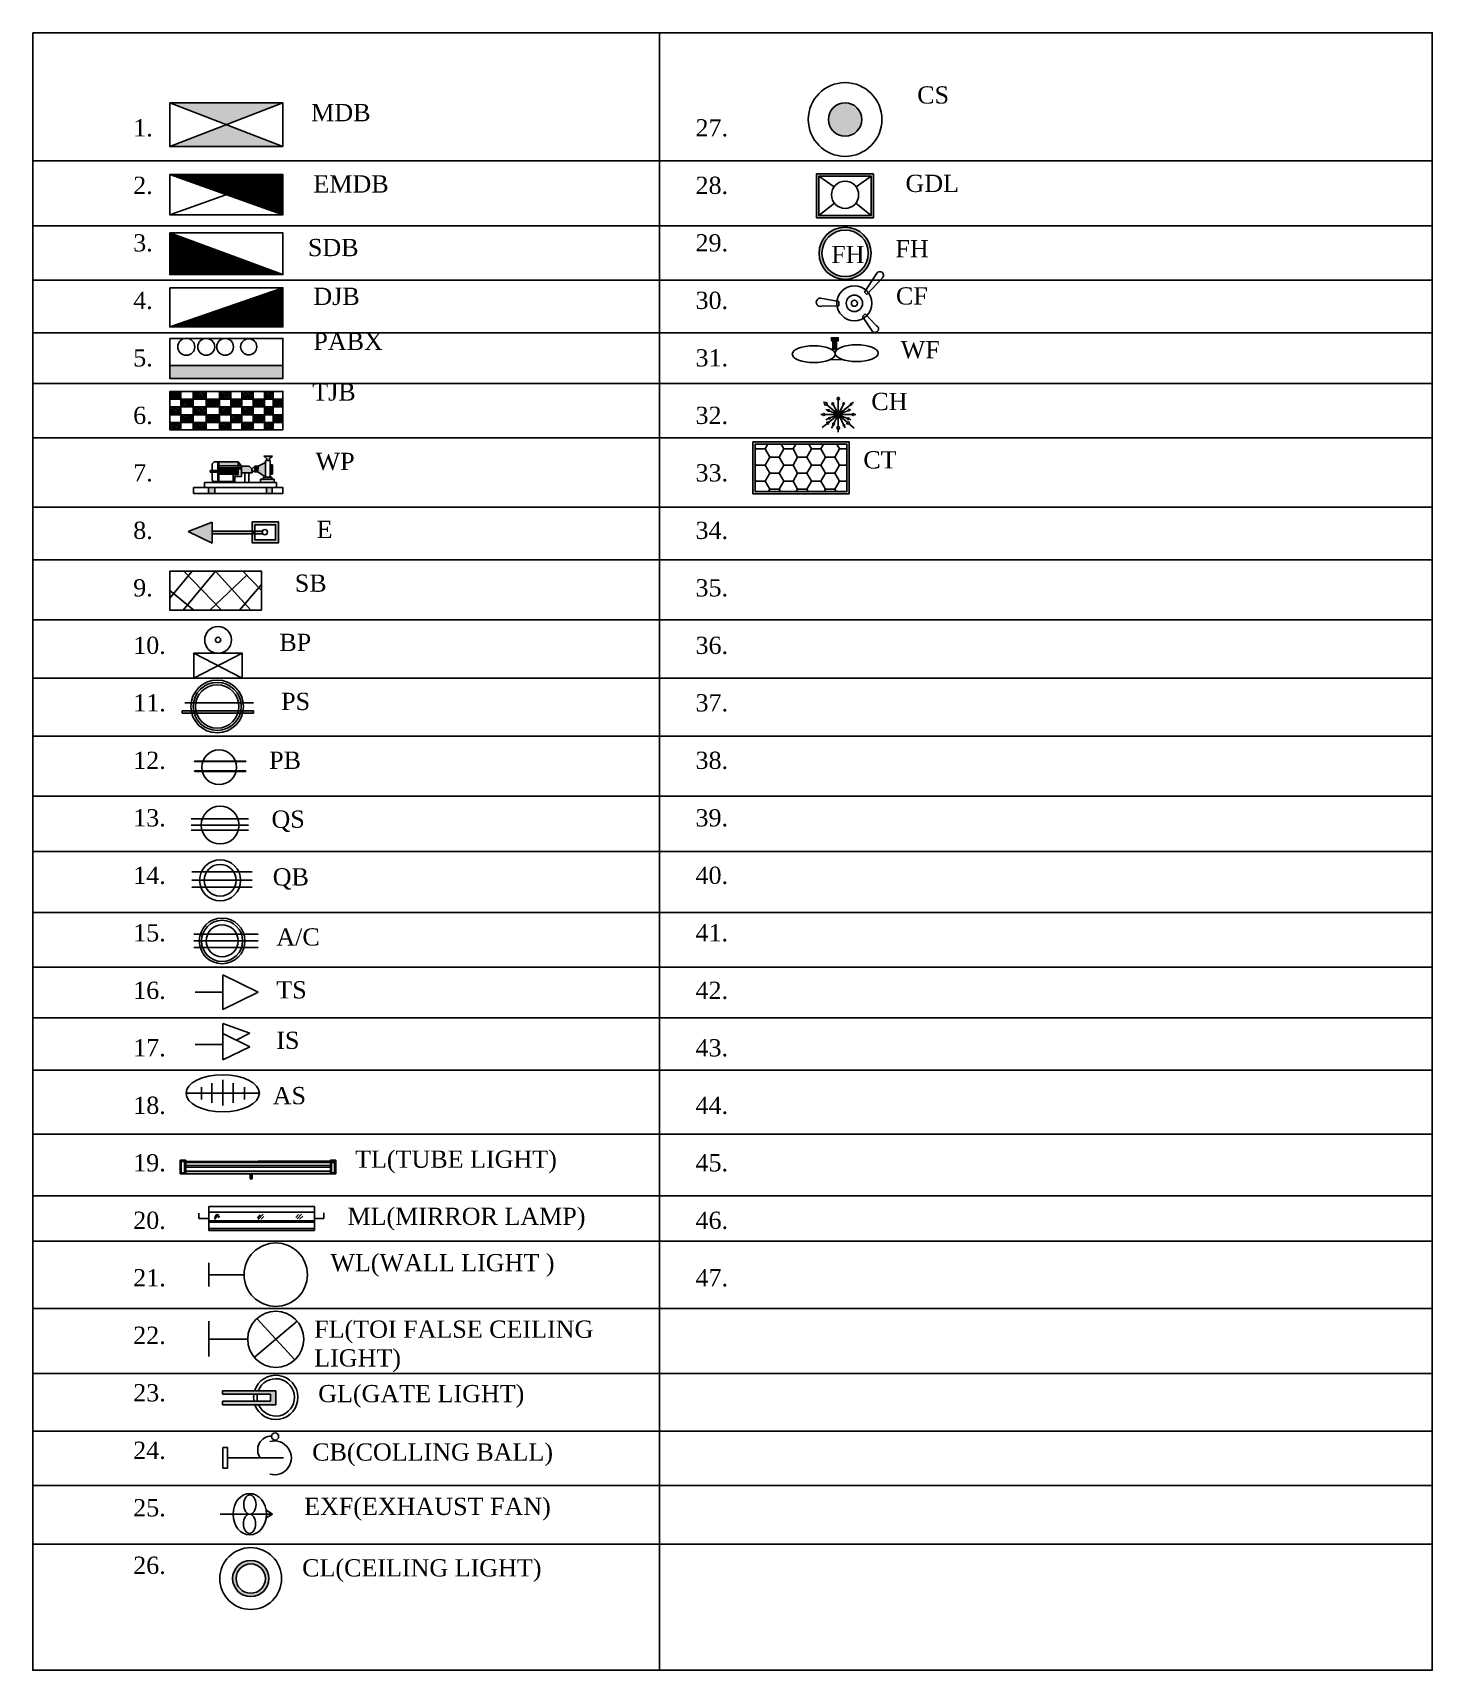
# Model space of a CAD drawing. Header units: inches. Extents: x -864 to 7238, y 1071 to 2315.
# Drawn here: x 6956.2 to 7199.8, y 1722.5 to 2007.4 of the extents above; entities that cross this region are included whole.
import ezdxf

# ---------------------------------------------------------------- set-up
doc = ezdxf.new("R2010")
doc.units = ezdxf.units.IN
for name, color, linetype in [('AC', 52, 'Continuous'), ('AS', 11, 'Continuous'), ('BP', 6, 'Continuous'), ('CL', 20, 'Continuous'), ('CS', 90, 'Continuous'), ('DJB', 130, 'Continuous'), ('Door', 201, 'Continuous'), ('E', 10, 'Continuous'), ('EMDB', 90, 'Continuous'), ('EXF', 184, 'Continuous'), ('FL', 10, 'Continuous'), ('GDL', 244, 'Continuous'), ('IS', 193, 'Continuous'), ('Layer1', 6, 'Continuous'), ('MDB', 1, 'Continuous'), ('PABX', 66, 'Continuous'), ('PB', 170, 'Continuous'), ('PS', 22, 'Continuous'), ('QB', 40, 'Continuous'), ('QS', 20, 'Continuous'), ('SB', 5, 'Continuous'), ('SDB', 14, 'Continuous'), ('tj', 106, 'Continuous'), ('TJB', 16, 'Continuous'), ('TL', 6, 'Continuous'), ('TS', 21, 'Continuous'), ('WL', 130, 'Continuous')]:
    doc.layers.add(name, color=color, linetype=linetype)
doc.styles.get("Standard").update_dxf_attribs({"font": 'times.ttf'})
pattern_1 = [(45, (6774.59353, 1824.63462), (-0.08838835, 0.08838835), [])]

# ---------------------------------------------------------------- blocks, each defined once
blk = doc.blocks.new('CF')
for p, q in [((6037.72, 1830.31), (6039.92, 1833.58)), ((6038.16, 1829.89), (6040.97, 1832.88)), ((6033.29, 1828.68), (6030.07, 1829.25)), ((6037.72, 1830.31), (6038.16, 1829.89)), ((6029.84, 1827.84), (6029.83, 1827.84)), ((6033.29, 1827.89), (6030.33, 1827.85)), ((6033.29, 1828.68), (6033.29, 1827.89)), ((6037.88, 1826.54), (6037.39, 1826.07)), ((6037.39, 1826.07), (6039.04, 1823.62)), ((6037.88, 1826.54), (6039.82, 1824.44))]:
    blk.add_line(p, q)
for radius in [3.04, 1.43, 0.523]:
    blk.add_circle((6035.99, 1828.35), radius)
for centre, radius, start, end in [((6040.43, 1833.24), 0.633, 316.8291, 156.5651), ((6030.07, 1828.52), 0.723, 70.015, 290.2697), ((6039.58, 1823.89), 0.604, 205.9029, 67.2743)]:
    blk.add_arc(centre, radius, start, end)
at = {"insert": (6043.22, 1831.13), "char_height": 3, "width": 24.2063, "attachment_point": 1}
blk.add_mtext('{\\fTimes New Roman|b0|i0|c0|p18;CF}', dxfattribs=at)

msp = doc.modelspace()

# ---------------------------------------------------------------- hatches: boundary and pattern name
at = {"layer": 'BP'}
h = msp.add_hatch(color=256, dxfattribs=at)
h.paths.add_polyline_path([(7098.31, 1936.17), (7081.56, 1936.17), (7081.56, 1927.17), (7098.31, 1927.17)])
h.paths.add_polyline_path([(7081.96, 1935.77), (7097.91, 1935.77), (7097.91, 1927.57), (7081.96, 1927.57)], flags=16)
h = msp.add_hatch(dxfattribs=at)
h.set_pattern_fill('HONEY', color=256, scale=12.907929, style=0)
h.set_pattern_definition([(0, (3098.372, 590.7272), (2.4202367, 1.3973243), [1.6134911, -3.2269823]), (120, (3098.372, 590.7272), (-2.4202367, 1.39732432), [1.6134911, -3.2269823]), (60, (3098.372, 590.7272), (5e-09, 2.79464864), [-3.2269823, 1.6134911])])
h.paths.add_polyline_path([(7097.91, 1935.77), (7081.96, 1935.77), (7081.96, 1927.57), (7097.91, 1927.57)])
at = {"layer": 'CL'}
h = msp.add_hatch(color=256, dxfattribs=at)
h.paths.add_polyline_path([(6991.01, 1738.46, 1), (6997.3, 1738.46, 1)])
h.paths.add_polyline_path([(6996.7, 1738.46, -1), (6991.61, 1738.46, -1)], flags=16)
at = {"layer": 'CS'}
msp.add_hatch(color=256, dxfattribs=at).paths.add_polyline_path([(7100.52, 1992.27, 1), (7094.69, 1992.27, 1)])
at = {"layer": 'DJB'}
h = msp.add_hatch(color=256, dxfattribs=at)
h.paths.add_polyline_path([(7093.06, 1969, 1), (7102.15, 1969, 1)])
h.paths.add_polyline_path([(7101.65, 1969, -1), (7093.56, 1969, -1)], flags=16)
h.paths.add_polyline_path([(7094.44, 1971.04), (7101.44, 1971.04), (7101.44, 1966.54), (7094.44, 1966.54)], flags=8)
h = msp.add_hatch(dxfattribs=at)
h.set_pattern_fill('ANSI31', color=256, style=0)
h.set_pattern_definition(pattern_1)
h.paths.add_polyline_path([(6999.77, 1963.01), (6980.08, 1956.19), (6999.77, 1956.19)])
at = {"layer": 'E'}
h = msp.add_hatch(color=256, dxfattribs=at)
h.paths.add_polyline_path([(6994.89, 1921.76), (6998.5, 1921.76), (6998.5, 1919.14), (6994.89, 1919.14), (6994.89, 1920.19), (6994.39, 1920.19), (6994.39, 1918.64), (6999, 1918.64), (6999, 1922.26), (6994.39, 1922.26), (6994.39, 1920.64), (6994.89, 1920.64)])
h.paths.add_polyline_path([(6996.18, 1920.64), (6994.89, 1920.64), (6994.89, 1920.19), (6996.25, 1920.19, -0.164945), (6996.15, 1920.48, -0.087892)], flags=17)
h.paths.add_polyline_path([(6994.39, 1920.64), (6987.43, 1920.64), (6987.43, 1920.19), (6994.39, 1920.19)])
h.paths.add_polyline_path([(6987.43, 1922.2), (6983.25, 1920.58), (6987.43, 1918.58)])
msp.add_hatch(color=256, dxfattribs=at).paths.add_polyline_path([(6994.89, 1920.64), (6994.39, 1920.64), (6994.39, 1920.19), (6994.89, 1920.19)])
at = {"layer": 'EMDB'}
h = msp.add_hatch(dxfattribs=at)
h.set_pattern_fill('ANSI35', color=256, style=0)
h.set_pattern_definition([(45, (6774.59353, 1824.63462), (-0.1767767, 0.1767767), []), (45, (6774.7703, 1824.63462), (-0.1767767, 0.1767767), [0.3125, -0.0625, 0, -0.0625])])
h.paths.add_polyline_path([(6999.77, 1982.68), (6980.08, 1982.68), (6989.93, 1979.2)])
h.paths.add_polyline_path([(6999.77, 1982.68), (6989.93, 1979.2), (6999.77, 1975.71)])
at = {"layer": 'GDL'}
h = msp.add_hatch(color=256, dxfattribs=at)
h.paths.add_polyline_path([(7102.52, 1982.8), (7092.61, 1982.8), (7092.61, 1975.17), (7102.52, 1975.17)])
h.paths.add_polyline_path([(7093.01, 1982.4), (7102.12, 1982.4), (7102.12, 1975.57), (7093.01, 1975.57)], flags=16)
at = {"layer": 'Layer1'}
h = msp.add_hatch(color=256, dxfattribs=at)
h.paths.add_polyline_path([(7095.94, 1953.79), (7095.47, 1953.79), (7095.47, 1952.35), (7095.67, 1952.34), (7096.11, 1952.34), (7096.11, 1952.77), (7095.94, 1952.77)])
h.paths.add_polyline_path([(7096.42, 1954.31), (7095.21, 1954.31), (7095.21, 1953.79), (7096.42, 1953.79)])
at = {"layer": 'MDB'}
h = msp.add_hatch(color=256, dxfattribs=at)
h.paths.add_polyline_path([(6999.77, 1995.15), (6980.08, 1995.15), (6989.93, 1991.37)])
h.paths.add_polyline_path([(6989.93, 1991.37), (6980.08, 1987.59), (6999.77, 1987.59)])
h = msp.add_hatch(color=256, dxfattribs=at)
edge = h.paths.add_edge_path()
edge.add_arc((7096.42, 1940.95), 0.0566, 0, 360)
edge = h.paths.add_edge_path()
edge.add_arc((7093.89, 1940.95), 0.184, 0, 360)
edge = h.paths.add_edge_path()
edge.add_arc((7094.72, 1941.65), 0.139, 0, 360)
edge = h.paths.add_edge_path()
edge.add_arc((7094.23, 1942.81), 0.232, 0, 360)
edge = h.paths.add_edge_path()
edge.add_arc((7095.45, 1942.81), 0.148, 0, 360)
edge = h.paths.add_edge_path()
edge.add_arc((7096.42, 1943.7), 0.195, 0, 360)
edge = h.paths.add_edge_path()
edge.add_arc((7097.36, 1942.82), 0.136, 0, 360)
edge = h.paths.add_edge_path()
edge.add_arc((7098.64, 1942.74), 0.132, 0, 360)
edge = h.paths.add_edge_path()
edge.add_arc((7098.3, 1941.72), 0.133, 0, 360)
edge = h.paths.add_edge_path()
edge.add_arc((7098.99, 1940.95), 0.175, 0, 360)
edge = h.paths.add_edge_path()
edge.add_arc((7098.15, 1940.22), 0.158, 0, 360)
edge = h.paths.add_edge_path()
edge.add_arc((7098.14, 1939.48), 0.22, 0, 360)
edge = h.paths.add_edge_path()
edge.add_arc((7097.41, 1939.06), 0.136, 0, 360)
edge = h.paths.add_edge_path()
edge.add_arc((7096.42, 1938.65), 0.233, 0, 360)
edge = h.paths.add_edge_path()
edge.add_arc((7095.57, 1939.26), 0.161, 0, 360)
edge = h.paths.add_edge_path()
edge.add_arc((7094.59, 1939.47), 0.191, 0, 360)
edge = h.paths.add_edge_path()
edge.add_arc((7094.85, 1940.3), 0.142, 0, 360)
at = {"layer": 'PABX'}
msp.add_hatch(color=256, dxfattribs=at).paths.add_polyline_path([(6999.77, 1949.45), (6980.08, 1949.45), (6980.08, 1947.24), (6999.77, 1947.24)])
at = {"layer": 'PB'}
h = msp.add_hatch(color=256, dxfattribs=at)
h.paths.add_polyline_path([(6985.85, 1880.67), (6984.42, 1880.67, 1), (6984.42, 1880.57), (6985.82, 1880.57, -0.008971)])
h.paths.add_polyline_path([(6985.71, 1878.97), (6984.42, 1878.97, 1), (6984.42, 1878.87), (6985.73, 1878.87, -0.008622)])
h.paths.add_polyline_path([(6991.48, 1880.67), (6985.85, 1880.67, 0.008971), (6985.82, 1880.57), (6991.52, 1880.57, 0.008971)])
h.paths.add_polyline_path([(6991.63, 1878.97), (6985.71, 1878.97, 0.008622), (6985.73, 1878.87), (6991.6, 1878.87, 0.008622)])
h.paths.add_polyline_path([(6993.25, 1880.67), (6991.48, 1880.67, -0.008971), (6991.52, 1880.57), (6993.25, 1880.57, 1)])
h.paths.add_polyline_path([(6993.25, 1878.97), (6991.63, 1878.97, -0.008622), (6991.6, 1878.87), (6993.25, 1878.87, 1)])
at = {"layer": 'PS'}
h = msp.add_hatch(color=256, dxfattribs=at)
h.paths.add_polyline_path([(6983.81, 1889.42), (6982.21, 1889.42), (6982.21, 1889.02), (6983.9, 1889.02, -0.02234)])
h.paths.add_polyline_path([(6984.22, 1889.42), (6983.81, 1889.42, 0.02234), (6983.9, 1889.02), (6984.31, 1889.02, -0.024593)])
h.paths.add_polyline_path([(6984.62, 1889.42), (6984.22, 1889.42, 0.024593), (6984.31, 1889.02), (6984.73, 1889.02, -0.027368)])
h.paths.add_polyline_path([(6992.03, 1889.42), (6984.62, 1889.42, 0.027368), (6984.73, 1889.02), (6991.93, 1889.02, 0.027368)])
h.paths.add_polyline_path([(6992.44, 1889.42), (6992.03, 1889.42, -0.027368), (6991.93, 1889.02), (6992.34, 1889.02, 0.024593)])
h.paths.add_polyline_path([(6992.84, 1889.42), (6992.44, 1889.42, -0.024593), (6992.34, 1889.02), (6992.76, 1889.02, 0.02234)])
h.paths.add_polyline_path([(6994.62, 1889.42), (6992.84, 1889.42, -0.02234), (6992.76, 1889.02), (6994.62, 1889.02)])
at = {"layer": 'SDB'}
h = msp.add_hatch(dxfattribs=at)
h.set_pattern_fill('ANSI31', color=256, style=0)
h.set_pattern_definition(pattern_1)
h.paths.add_polyline_path([(6980.08, 1972.53), (6980.08, 1965.3), (6999.77, 1965.3)])
at = {"layer": 'tj'}
h = msp.add_hatch(color=256, dxfattribs=at)
h.paths.add_polyline_path([(6987.92, 1928.25), (6986.81, 1928.25), (6986.81, 1927.22), (6987.92, 1927.22)])
h.paths.add_polyline_path([(6997.91, 1928.25), (6996.88, 1928.25), (6996.88, 1927.22), (6997.91, 1927.22)])
h.paths.add_polyline_path([(6996.75, 1932.63), (6995.43, 1931.94), (6995.42, 1930.97), (6996.75, 1930.08)])
h.paths.add_polyline_path([(6997.86, 1930.08), (6996.38, 1930.08), (6996.38, 1929.69), (6997.86, 1929.69)])
h.paths.add_polyline_path([(6998.22, 1929.69), (6995.84, 1929.69), (6995.84, 1929.15), (6998.22, 1929.15)])
h.paths.add_polyline_path([(6997.93, 1933.69), (6996.44, 1933.69), (6996.95, 1933.23), (6996.95, 1932.94), (6997.43, 1932.94), (6997.43, 1933.3)])
h.paths.add_polyline_path([(6994.85, 1931.94), (6994.37, 1931.5), (6994.37, 1931.21), (6994.85, 1930.97)])
h.paths.add_polyline_path([(6995.19, 1931.94), (6994.85, 1931.94), (6994.85, 1930.97), (6995.19, 1930.97)])
h.paths.add_polyline_path([(6994.37, 1931.21), (6994.37, 1931.5), (6993.89, 1931.96), (6992.55, 1931.96), (6992.55, 1930.81), (6994.41, 1930.81)])
h.paths.add_polyline_path([(6992.55, 1931.49), (6991.99, 1931.49), (6991.99, 1930.5), (6991.12, 1930.5), (6991.12, 1929.15), (6991.4, 1929.15), (6991.4, 1930.14), (6991.56, 1930.14), (6992.54, 1930.14), (6992.55, 1930.81)])
h.paths.add_polyline_path([(6992.55, 1931.96), (6992.5, 1932.03), (6991.99, 1932.03), (6991.99, 1931.67), (6992.55, 1931.67)])
h.paths.add_polyline_path([(6991.99, 1932.69), (6991.99, 1932.03), (6992.5, 1932.03)])
h.paths.add_polyline_path([(6991.99, 1932.69), (6988.63, 1932.69), (6988.63, 1932.03), (6991.99, 1932.03)])
h.paths.add_polyline_path([(6988.63, 1932.69), (6988.43, 1932.69), (6988.43, 1932.03), (6988.63, 1932.03)])
h.paths.add_polyline_path([(6988.43, 1931.21), (6987.48, 1931.21), (6987.48, 1930.91), (6988.43, 1930.91)])
h.paths.add_polyline_path([(6991.99, 1931.21), (6988.63, 1931.21), (6988.63, 1930.91), (6991.99, 1930.91)])
h.paths.add_polyline_path([(6987.48, 1931.21), (6987.1, 1931.21), (6987.1, 1930.91), (6987.48, 1930.91)])
h.paths.add_polyline_path([(6988.63, 1931.67), (6988.43, 1931.67), (6988.43, 1931.49), (6988.63, 1931.49)])
h.paths.add_polyline_path([(6991.99, 1931.67), (6988.63, 1931.67), (6988.63, 1931.49), (6991.99, 1931.49)])
h.paths.add_polyline_path([(6991.99, 1930.74), (6988.63, 1930.74), (6988.63, 1930.6), (6991.99, 1930.6)])
h.paths.add_polyline_path([(6988.63, 1930.74), (6988.43, 1930.74), (6988.43, 1930.6), (6988.63, 1930.6)])
msp.add_hatch(color=256, dxfattribs=at).paths.add_polyline_path([(6997.98, 1932.17), (6997.56, 1932.17), (6997.56, 1930.57), (6997.98, 1930.57)])
h = msp.add_hatch(color=256, dxfattribs=at)
h.paths.add_polyline_path([(6991.12, 1929.32), (6988.63, 1929.32), (6988.63, 1929.15), (6991.12, 1929.15)])
h.paths.add_polyline_path([(6988.43, 1929.32), (6987.68, 1929.32), (6987.89, 1929.15), (6988.43, 1929.15)])
h.paths.add_polyline_path([(6988.63, 1929.32), (6988.43, 1929.32), (6988.43, 1929.15), (6988.63, 1929.15)])
at = {"layer": 'TJB'}
h = msp.add_hatch(dxfattribs=at)
h.set_pattern_fill('ANSI33', color=256, style=0)
h.set_pattern_definition([(45, (6774.59353, 1824.63462), (-0.1767767, 0.1767767), []), (45, (6774.7703, 1824.63462), (-0.1767767, 0.1767767), [0.125, -0.0625])])
h.paths.add_polyline_path([(6982, 1944.98), (6980.08, 1944.98), (6980.08, 1943.62), (6982, 1943.62)])
h.paths.add_polyline_path([(6986.38, 1944.98), (6984.14, 1944.98), (6984.14, 1943.62), (6986.38, 1943.62)])
h.paths.add_polyline_path([(6990.72, 1944.98), (6988.73, 1944.98), (6988.73, 1943.62), (6990.72, 1943.62)])
h.paths.add_polyline_path([(6994.58, 1944.98), (6992.6, 1944.98), (6992.6, 1943.62), (6994.58, 1943.62)])
h.paths.add_polyline_path([(6998.08, 1944.98), (6996.57, 1944.98), (6996.57, 1943.62), (6998.08, 1943.62)])
h.paths.add_polyline_path([(6984.14, 1943.62), (6982, 1943.62), (6982, 1942.26), (6984.14, 1942.26)])
h.paths.add_polyline_path([(6988.73, 1943.62), (6986.38, 1943.62), (6986.38, 1942.26), (6988.73, 1942.26)])
h.paths.add_polyline_path([(6992.6, 1943.62), (6990.72, 1943.62), (6990.72, 1942.26), (6992.6, 1942.26)])
h.paths.add_polyline_path([(6996.57, 1943.62), (6994.58, 1943.62), (6994.58, 1942.26), (6996.57, 1942.26)])
h.paths.add_polyline_path([(6999.77, 1943.62), (6998.08, 1943.62), (6998.08, 1942.26), (6999.77, 1942.26)])
h.paths.add_polyline_path([(6982, 1942.26), (6980.08, 1942.26), (6980.08, 1940.9), (6982, 1940.9)])
h.paths.add_polyline_path([(6986.38, 1942.26), (6984.14, 1942.26), (6984.14, 1940.9), (6986.38, 1940.9)])
h.paths.add_polyline_path([(6990.72, 1942.26), (6988.73, 1942.26), (6988.73, 1940.9), (6990.72, 1940.9)])
h.paths.add_polyline_path([(6994.58, 1942.26), (6992.6, 1942.26), (6992.6, 1940.9), (6994.58, 1940.9)])
h.paths.add_polyline_path([(6998.08, 1942.26), (6996.57, 1942.26), (6996.57, 1940.9), (6998.08, 1940.9)])
h.paths.add_polyline_path([(6984.14, 1940.9), (6982, 1940.9), (6982, 1939.55), (6984.14, 1939.55)])
h.paths.add_polyline_path([(6988.73, 1940.9), (6986.38, 1940.9), (6986.38, 1939.55), (6988.73, 1939.55)])
h.paths.add_polyline_path([(6992.6, 1940.9), (6990.72, 1940.9), (6990.72, 1939.55), (6992.6, 1939.55)])
h.paths.add_polyline_path([(6996.57, 1940.9), (6994.58, 1940.9), (6994.58, 1939.55), (6996.57, 1939.55)])
h.paths.add_polyline_path([(6999.77, 1940.9), (6998.08, 1940.9), (6998.08, 1939.55), (6999.77, 1939.55)])
h.paths.add_polyline_path([(6982, 1939.55), (6980.08, 1939.55), (6980.08, 1938.3), (6982, 1938.3)])
h.paths.add_polyline_path([(6986.38, 1939.55), (6984.14, 1939.55), (6984.14, 1938.3), (6986.38, 1938.3)])
h.paths.add_polyline_path([(6990.72, 1939.55), (6988.73, 1939.55), (6988.73, 1938.3), (6990.72, 1938.3)])
h.paths.add_polyline_path([(6994.58, 1939.55), (6992.6, 1939.55), (6992.6, 1938.3), (6994.58, 1938.3)])
h.paths.add_polyline_path([(6998.08, 1939.55), (6996.57, 1939.55), (6996.57, 1938.3), (6998.08, 1938.3)])
at = {"layer": 'TL'}
h = msp.add_hatch(color=256, dxfattribs=at)
h.paths.add_polyline_path([(7008.21, 1810.83), (7008.03, 1810.83), (7008.03, 1809.06), (7008.21, 1809.06)], flags=17)
h.paths.add_polyline_path([(7008.95, 1811.11), (7008.03, 1811.11), (7008.03, 1810.83), (7008.76, 1810.83), (7008.76, 1809.06), (7008.03, 1809.06), (7008.03, 1808.84), (7008.95, 1808.84)])
h.paths.add_polyline_path([(6982.86, 1811.03), (6982.62, 1811.03), (6982.62, 1809.06), (6982.86, 1809.06)])
h.paths.add_polyline_path([(6982.86, 1811.25), (6981.86, 1811.25), (6981.86, 1808.84), (6982.86, 1808.84), (6982.86, 1809.06), (6982.05, 1809.06), (6982.05, 1811.03), (6982.86, 1811.03)])
h = msp.add_hatch(color=256, dxfattribs=at)
h.paths.add_polyline_path([(7008.03, 1809.3), (6982.86, 1809.3), (6982.86, 1808.84), (7008.03, 1808.84)])
h.paths.add_polyline_path([(7008.03, 1810.31), (6982.86, 1810.31), (6982.86, 1810.05), (7008.03, 1809.97)])
h.paths.add_polyline_path([(7008.03, 1811.11), (6982.86, 1811), (6982.86, 1810.82), (7008.03, 1810.82)])
for points in [[(6994.41, 1808.84), (6994.09, 1808.84), (6994.09, 1808.12, 1), (6994.41, 1808.12), (6994.41, 1808.18)], [(7008.95, 1811.25), (7008.03, 1811.25), (7008.03, 1811.11), (7008.03, 1811.11), (7008.03, 1810.83), (7008.76, 1810.83), (7008.76, 1809.06), (7008.03, 1809.06), (7008.03, 1808.84), (7008.95, 1808.84), (7008.95, 1811.11)]]:
    msp.add_hatch(color=256, dxfattribs=at).paths.add_polyline_path(points)
h = msp.add_hatch(color=6, dxfattribs=at)
h.paths.add_polyline_path([(7005.26, 1800.66), (6986.86, 1800.66), (6986.86, 1800.46), (7005.26, 1800.46)])
h.paths.add_polyline_path([(7005.26, 1799.35), (6986.86, 1799.35), (6986.86, 1799.03), (7005.26, 1799.03)])
at = {"layer": 'WL'}
msp.add_hatch(color=256, dxfattribs=at).paths.add_polyline_path([(6998.52, 1769.97), (6998.52, 1771.12), (6989.28, 1771.12), (6989.28, 1770.52), (6997.61, 1770.52), (6997.61, 1769.33), (6989.28, 1769.33), (6989.28, 1768.69), (6998.52, 1768.69)])

# ---------------------------------------------------------------- linework, layer by layer
for p, q in [((7065.33, 2007.36), (7065.33, 1722.51)), ((6956.23, 1985.06), (7199.78, 1985.06)), ((6956.23, 1973.79), (7199.78, 1973.79)), ((6956.23, 1964.32), (7199.78, 1964.32)), ((6956.23, 1955.18), (7199.78, 1955.18)), ((6956.23, 1946.37), (7199.78, 1946.37)), ((6956.23, 1936.9), (7199.78, 1936.9)), ((6956.23, 1924.82), (7199.78, 1924.82)), ((6956.23, 1915.68), (7199.78, 1915.68)), ((6956.23, 1905.23), (7199.78, 1905.23)), ((6956.23, 1895.11), (7199.78, 1895.11)), ((6956.23, 1884.99), (7199.78, 1884.99)), ((6956.23, 1874.54), (7199.78, 1874.54)), ((6956.23, 1864.93), (7199.78, 1864.93)), ((6956.23, 1854.3), (7199.78, 1854.3)), ((6956.23, 1844.84), (7199.78, 1844.84)), ((6956.23, 1836.02), (7199.78, 1836.02)), ((6956.23, 1826.88), (7199.78, 1826.88)), ((6956.23, 1815.78), (7199.78, 1815.78)), ((6956.23, 1805.01), (7199.78, 1805.01)), ((6956.23, 1797.17), (7199.78, 1797.17)), ((6956.23, 1785.42), (7199.78, 1785.42)), ((6956.23, 1774.12), (7199.78, 1774.12)), ((6956.23, 1764.09), (7199.78, 1764.09)), ((6956.23, 1754.66), (7199.78, 1754.66)), ((6956.23, 1744.42), (7199.78, 1744.42))]:
    msp.add_line(p, q)
msp.add_lwpolyline([(6956.23, 2007.36), (7199.78, 2007.36), (7199.78, 1722.51), (6956.23, 1722.51)], close=True)
at = {"layer": 'AC'}
for p, q in [((6986.67, 1850.57), (6984.26, 1850.57)), ((6984.26, 1850.57), (6995.47, 1850.57)), ((6989.18, 1849.38), (6984.26, 1849.38)), ((6984.26, 1849.38), (6995.47, 1849.38)), ((6986.64, 1848.26), (6984.26, 1848.26)), ((6984.26, 1848.26), (6995.47, 1848.26))]:
    msp.add_line(p, q, dxfattribs=at)
for radius in [3.98, 3.58, 2.78]:
    msp.add_circle((6989.18, 1849.38), radius, dxfattribs=at)
at = {"layer": 'AS'}
for p, q in [((6985.57, 1822.88), (6985.57, 1823.94)), ((6985.57, 1823.94), (6985.57, 1821.82)), ((6987.39, 1822.88), (6987.39, 1824.62)), ((6987.39, 1824.62), (6987.39, 1821.22)), ((6989.29, 1822.88), (6989.29, 1825.23)), ((6989.29, 1825.23), (6989.29, 1820.73)), ((6991.1, 1822.88), (6991.1, 1824.62)), ((6991.1, 1824.62), (6991.1, 1821.22)), ((6993.06, 1822.88), (6993.06, 1823.94)), ((6993.06, 1823.94), (6993.06, 1821.82)), ((6982.91, 1822.88), (6995.66, 1822.88))]:
    msp.add_line(p, q, dxfattribs=at)
msp.add_ellipse((6989.29, 1822.88), major_axis=(-6.38, 0), ratio=0.505636, dxfattribs=at)
at = {"layer": 'BP'}
for p, q in [((6984.28, 1899.46), (6992.67, 1895.11)), ((6984.28, 1895.11), (6992.67, 1899.46))]:
    msp.add_line(p, q, dxfattribs=at)
for points in [[(7081.56, 1936.17), (7098.31, 1936.17), (7098.31, 1927.17), (7081.56, 1927.17)], [(7081.96, 1935.77), (7097.91, 1935.77), (7097.91, 1927.57), (7081.96, 1927.57)], [(6984.28, 1899.46), (6992.67, 1899.46), (6992.67, 1895.11), (6984.28, 1895.11)]]:
    msp.add_lwpolyline(points, close=True, dxfattribs=at)
for radius in [2.33, 0.455]:
    msp.add_circle((6988.48, 1901.74), radius, dxfattribs=at)
at = {"layer": 'CL'}
for radius in [5.38, 3.15, 2.55]:
    msp.add_circle((6994.16, 1738.46), radius, dxfattribs=at)
at = {"layer": 'CS'}
for radius in [6.41, 2.91]:
    msp.add_circle((7097.6, 1992.27), radius, dxfattribs=at)
at = {"layer": 'DJB'}
msp.add_line((6999.77, 1963.01), (6980.08, 1956.19), dxfattribs=at)
msp.add_lwpolyline([(6980.08, 1963.01), (6999.77, 1963.01), (6999.77, 1956.19), (6980.08, 1956.19)], close=True, dxfattribs=at)
for radius in [4.54, 4.04]:
    msp.add_circle((7097.6, 1969), radius, dxfattribs=at)
at = {"layer": 'E'}
for p, q in [((6983.25, 1920.58), (6987.43, 1922.2)), ((6987.43, 1918.58), (6983.25, 1920.58)), ((6987.43, 1922.2), (6987.43, 1918.58)), ((6996.18, 1920.64), (6987.43, 1920.64)), ((6987.43, 1920.19), (6987.43, 1920.64)), ((6996.25, 1920.19), (6987.43, 1920.19))]:
    msp.add_line(p, q, dxfattribs=at)
for points in [[(6994.39, 1922.26), (6999, 1922.26), (6999, 1918.64), (6994.39, 1918.64)], [(6994.89, 1921.76), (6998.5, 1921.76), (6998.5, 1919.14), (6994.89, 1919.14)]]:
    msp.add_lwpolyline(points, close=True, dxfattribs=at)
msp.add_circle((6996.62, 1920.48), 0.467, dxfattribs=at)
at = {"layer": 'EMDB'}
for p, q in [((6980.08, 1982.68), (6999.77, 1975.71)), ((6980.08, 1975.71), (6999.77, 1982.68))]:
    msp.add_line(p, q, dxfattribs=at)
msp.add_lwpolyline([(6980.08, 1982.68), (6999.77, 1982.68), (6999.77, 1975.71), (6980.08, 1975.71)], close=True, dxfattribs=at)
at = {"layer": 'EXF'}
for p, q in [((6991.09, 1749.65), (6988.87, 1749.65)), ((6988.87, 1749.65), (6997.93, 1749.65)), ((6997.93, 1749.65), (6996.82, 1750.43)), ((6997.93, 1749.65), (6996.84, 1749.01))]:
    msp.add_line(p, q, dxfattribs=at)
at = {"layer": 'FL'}
for p, q in [((6986.86, 1780.08), (6986.86, 1783.23)), ((6986.86, 1783.23), (6986.86, 1777.09)), ((7002.26, 1783.22), (6994.78, 1776.94)), ((6995.21, 1783.67), (7001.83, 1776.49)), ((6998.52, 1780.08), (7002.26, 1783.22)), ((6993.64, 1780.08), (6986.86, 1780.08)), ((6990.15, 1759.45), (6999.84, 1759.45))]:
    msp.add_line(p, q, dxfattribs=at)
msp.add_lwpolyline([(6989.32, 1761.24), (6990.15, 1761.24), (6990.15, 1757.66), (6989.32, 1757.66)], close=True, dxfattribs=at)
for centre, radius in [((6998.52, 1780.08), 4.88), ((6998.4, 1763.17), 0.617)]:
    msp.add_circle(centre, radius, dxfattribs=at)
for centre, radius, start, end in [((6997.77, 1760.85), 2.4, 89.6469, 215.8671), ((6998.3, 1759.45), 2.94, 254.1067, 105.8933)]:
    msp.add_arc(centre, radius, start, end, dxfattribs=at)
at = {"layer": 'GDL'}
for p, q in [((7093.01, 1982.4), (7095.68, 1980.53)), ((7102.12, 1982.4), (7099.52, 1980.54)), ((7093.01, 1975.57), (7095.75, 1977.71)), ((7102.12, 1975.57), (7099.45, 1977.7))]:
    msp.add_line(p, q, dxfattribs=at)
for points in [[(7092.61, 1982.8), (7102.52, 1982.8), (7102.52, 1975.17), (7092.61, 1975.17)], [(7093.01, 1982.4), (7102.12, 1982.4), (7102.12, 1975.57), (7093.01, 1975.57)]]:
    msp.add_lwpolyline(points, close=True, dxfattribs=at)
msp.add_circle((7097.6, 1979.17), 2.36, dxfattribs=at)
at = {"layer": 'IS'}
for p, q in [((6989.29, 1833.25), (6989.29, 1835.04)), ((6989.29, 1835.04), (6994.01, 1833.34)), ((6989.29, 1828.72), (6989.29, 1833.25)), ((6989.29, 1833.25), (6994.01, 1830.98)), ((6994.01, 1833.34), (6991.65, 1832.11)), ((6984.48, 1831.36), (6989.29, 1831.36)), ((6989.29, 1831.36), (6989.29, 1828.72)), ((6994.01, 1830.98), (6989.29, 1828.72))]:
    msp.add_line(p, q, dxfattribs=at)
at = {"layer": 'Layer1'}
for p, q in [((7095.04, 1952.37), (7096.3, 1952.31)), ((7095.94, 1953.79), (7095.94, 1952.77)), ((7095.94, 1952.77), (7096.11, 1952.77)), ((7095.04, 1950.5), (7097.37, 1950.45))]:
    msp.add_line(p, q, dxfattribs=at)
for points in [[(7095.21, 1953.79), (7096.42, 1953.79), (7096.42, 1954.31), (7095.21, 1954.31)], [(7095.47, 1952.34), (7096.11, 1952.34), (7096.11, 1953.79), (7095.47, 1953.79)]]:
    msp.add_lwpolyline(points, close=True, dxfattribs=at)
for centre in [(7092.15, 1951.44), (7099.61, 1951.63)]:
    msp.add_ellipse(centre, major_axis=(3.74, 0), ratio=0.392757, dxfattribs=at)
at = {"layer": 'MDB'}
for p, q in [((6980.08, 1995.15), (6999.77, 1987.59)), ((6980.08, 1987.59), (6999.77, 1995.15))]:
    msp.add_line(p, q, dxfattribs=at)
msp.add_lwpolyline([(6980.08, 1995.15), (6999.77, 1995.15), (6999.77, 1987.59), (6980.08, 1987.59)], close=True, dxfattribs=at)
for centre, radius in [((7094.23, 1942.81), 0.232), ((7095.45, 1942.81), 0.148), ((7096.42, 1943.7), 0.195), ((7097.36, 1942.82), 0.136), ((7098.64, 1942.74), 0.132), ((7093.89, 1940.95), 0.184), ((7094.72, 1941.65), 0.139), ((7094.85, 1940.3), 0.142), ((7096.42, 1940.95), 0.371), ((7096.42, 1940.95), 0.0566), ((7096.42, 1940.95), 0.00825), ((7098.15, 1940.22), 0.158), ((7098.3, 1941.72), 0.133), ((7098.99, 1940.95), 0.175), ((7094.59, 1939.47), 0.191), ((7095.57, 1939.26), 0.161), ((7096.42, 1938.65), 0.233), ((7097.41, 1939.06), 0.136), ((7098.14, 1939.48), 0.22)]:
    msp.add_circle(centre, radius, dxfattribs=at)
at = {"layer": 'PABX'}
msp.add_line((6980.08, 1949.45), (6999.77, 1949.45), dxfattribs=at)
msp.add_lwpolyline([(6980.08, 1954.18), (6999.77, 1954.18), (6999.77, 1947.24), (6980.08, 1947.24)], close=True, dxfattribs=at)
for centre, radius in [((6982.95, 1952.73), 1.48), ((6986.42, 1952.73), 1.47), ((6989.7, 1952.73), 1.46), ((6993.81, 1952.73), 1.4)]:
    msp.add_circle(centre, radius, dxfattribs=at)
at = {"layer": 'PB'}
for p, q in [((6985.85, 1880.67), (6984.42, 1880.67)), ((6984.42, 1880.67), (6993.25, 1880.67)), ((6993.25, 1880.57), (6984.42, 1880.57)), ((6993.25, 1880.67), (6993.25, 1880.67)), ((6985.85, 1878.97), (6984.42, 1878.97)), ((6984.42, 1878.97), (6993.25, 1878.97)), ((6993.25, 1878.87), (6984.42, 1878.87)), ((6993.25, 1878.97), (6993.25, 1878.97))]:
    msp.add_line(p, q, dxfattribs=at)
msp.add_circle((6988.67, 1879.58), 3.02, dxfattribs=at)
for centre, start, end in [((6984.42, 1880.62), 90, 270), ((6993.25, 1880.62), 270, 90), ((6984.42, 1878.92), 90, 270), ((6993.25, 1878.92), 270, 90)]:
    msp.add_arc(centre, 0.0508, start, end, dxfattribs=at)
at = {"layer": 'PS'}
msp.add_line((6994.62, 1889.42), (6994.62, 1889.02), dxfattribs=at)
at = {"layer": 'QB'}
for p, q in [((6986.47, 1861.37), (6983.92, 1861.37)), ((6983.92, 1861.37), (6994.44, 1861.37)), ((6985.26, 1859.92), (6983.92, 1859.92)), ((6983.92, 1859.92), (6994.44, 1859.92)), ((6985.47, 1858.71), (6983.92, 1858.71)), ((6983.92, 1858.71), (6994.44, 1858.71))]:
    msp.add_line(p, q, dxfattribs=at)
for radius in [3.57, 2.77]:
    msp.add_circle((6988.84, 1859.92), radius, dxfattribs=at)
at = {"layer": 'QS'}
for p, q in [((6985.73, 1870.63), (6983.77, 1870.63)), ((6983.77, 1870.63), (6993.8, 1870.63)), ((6988.84, 1869.53), (6983.77, 1869.53)), ((6983.77, 1869.53), (6993.8, 1869.53)), ((6985.67, 1868.64), (6983.77, 1868.64)), ((6983.77, 1868.64), (6993.8, 1868.64))]:
    msp.add_line(p, q, dxfattribs=at)
msp.add_circle((6988.84, 1869.53), 3.29, dxfattribs=at)
at = {"layer": 'SB'}
for p, q in [((6980.08, 1909.03), (6984, 1913.7)), ((6982.38, 1906.92), (6988.06, 1913.7)), ((6982.55, 1913.7), (6989.08, 1906.92)), ((6987.04, 1906.92), (6993.46, 1913.02)), ((6988.06, 1913.7), (6994.17, 1906.92)), ((6992.22, 1906.92), (6996.03, 1911.38)), ((6992.81, 1913.7), (6996.03, 1910.31)), ((6980.08, 1910.31), (6984.24, 1906.92))]:
    msp.add_line(p, q, dxfattribs=at)
msp.add_lwpolyline([(6980.08, 1913.7), (6996.03, 1913.7), (6996.03, 1906.92), (6980.08, 1906.92)], close=True, dxfattribs=at)
at = {"layer": 'SDB'}
for p, q in [((6980.08, 1972.53), (6999.77, 1965.3)), ((6982.21, 1889.42), (6982.21, 1889.02))]:
    msp.add_line(p, q, dxfattribs=at)
at = {"layer": 'SDB', "color": 22}
for p, q in [((6982.21, 1889.42), (6994.62, 1889.42)), ((6983.9, 1889.02), (6982.21, 1889.02)), ((6982.21, 1889.02), (6994.62, 1889.02)), ((6983.79, 1890.8), (6982.72, 1890.8)), ((6982.72, 1890.8), (6994.62, 1890.8))]:
    msp.add_line(p, q, dxfattribs=at)
at = {"layer": 'SDB'}
msp.add_lwpolyline([(6980.08, 1972.53), (6999.77, 1972.53), (6999.77, 1965.3), (6980.08, 1965.3)], close=True, dxfattribs=at)
at = {"layer": 'SDB', "color": 22}
for radius in [4.58, 4.58, 4.18, 3.78]:
    msp.add_circle((6988.33, 1890.17), radius, dxfattribs=at)
at = {"layer": 'tj'}
for p, q in [((7094.06, 1942.96), (7093.86, 1943.13)), ((7093.86, 1943.13), (7094.06, 1942.96)), ((7095.38, 1942.94), (7095.32, 1943.05)), ((7095.32, 1943.05), (7095.38, 1942.94)), ((7096.42, 1943.9), (7096.42, 1944)), ((7096.42, 1941), (7096.42, 1943.51)), ((7097.43, 1942.94), (7097.49, 1943.06)), ((7097.49, 1943.06), (7097.43, 1942.94)), ((7098.74, 1942.82), (7099.04, 1943.07)), ((7099.04, 1943.07), (7098.74, 1942.82)), ((7093.71, 1940.95), (7093.37, 1940.95)), ((7096.37, 1940.95), (7094.08, 1940.95)), ((7094.59, 1941.7), (7094.23, 1941.85)), ((7094.72, 1940.25), (7094.23, 1940.05)), ((7096.14, 1941.19), (7094.41, 1942.66)), ((7094.41, 1942.66), (7096.38, 1940.98)), ((7096.38, 1940.91), (7094.74, 1939.59)), ((7096.07, 1941.06), (7094.84, 1941.59)), ((7096.08, 1940.81), (7094.98, 1940.35)), ((7096.25, 1941.28), (7095.52, 1942.67)), ((7095.52, 1942.67), (7096.4, 1941)), ((7096.4, 1940.9), (7095.69, 1939.49)), ((7096.37, 1940.93), (7096.08, 1940.81)), ((7096.38, 1940.98), (7096.14, 1941.19)), ((7096.4, 1941), (7096.25, 1941.28)), ((7096.42, 1940.89), (7096.42, 1938.88)), ((7097.3, 1942.7), (7096.45, 1941)), ((7096.45, 1941), (7096.59, 1941.28)), ((7096.45, 1940.9), (7097.18, 1939.5)), ((7098.53, 1942.65), (7096.47, 1940.98)), ((7098.18, 1941.67), (7096.47, 1940.97)), ((7096.71, 1941.18), (7096.47, 1940.98)), ((7096.7, 1940.71), (7096.47, 1940.91)), ((7096.47, 1940.91), (7097.98, 1939.62)), ((7096.48, 1940.95), (7098.82, 1940.95)), ((7096.59, 1941.28), (7097.3, 1942.7)), ((7096.7, 1940.71), (7096.7, 1940.71)), ((7096.71, 1941.18), (7098.53, 1942.65)), ((7096.75, 1940.76), (7098, 1940.28)), ((7098.3, 1940.16), (7098.61, 1940.04)), ((7098.61, 1941.85), (7098.42, 1941.77)), ((7099.17, 1940.95), (7099.48, 1940.95)), ((7094.38, 1939.29), (7093.6, 1938.67)), ((7094.45, 1939.35), (7094.38, 1939.29)), ((7095.5, 1939.11), (7095.24, 1938.6)), ((7095.69, 1939.49), (7095.64, 1939.4)), ((7096.42, 1938.42), (7096.42, 1937.89)), ((7097.18, 1939.5), (7097.35, 1939.18)), ((7097.47, 1938.94), (7097.64, 1938.62)), ((7098.31, 1939.33), (7098.42, 1939.24)), ((7098.42, 1939.24), (7099.18, 1938.59)), ((6987.82, 1932.69), (6987.48, 1932.39)), ((6987.48, 1932.39), (6987.48, 1929.5)), ((6988.26, 1932.69), (6987.82, 1932.69)), ((6988.43, 1932.69), (6988.26, 1932.69)), ((6991.99, 1932.69), (6988.43, 1932.69)), ((6988.43, 1932.69), (6988.43, 1929.15)), ((6988.43, 1932.03), (6992.5, 1932.03)), ((6988.43, 1931.67), (6992.55, 1931.67)), ((6988.43, 1931.49), (6992.55, 1931.49)), ((6988.63, 1932.69), (6988.63, 1929.15)), ((6992.55, 1931.96), (6991.99, 1932.69)), ((6991.99, 1932.69), (6991.99, 1930.5)), ((6993.89, 1931.96), (6992.55, 1931.96)), ((6992.55, 1931.96), (6992.55, 1930.81)), ((6994.37, 1931.5), (6993.89, 1931.96)), ((6994.85, 1931.94), (6994.37, 1931.5)), ((6994.37, 1931.5), (6994.37, 1931.21)), ((6994.85, 1930.97), (6994.85, 1931.94)), ((6994.85, 1931.94), (6995.19, 1931.94)), ((6995.43, 1931.94), (6995.19, 1931.94)), ((6995.19, 1931.94), (6995.19, 1930.97)), ((6995.19, 1931.45), (6995.43, 1931.45)), ((6995.42, 1930.97), (6995.43, 1931.94)), ((6996.75, 1932.63), (6995.43, 1931.94)), ((6996.95, 1933.23), (6996.44, 1933.69)), ((6996.44, 1933.69), (6997.93, 1933.69)), ((6996.75, 1930.08), (6996.75, 1932.94)), ((6996.75, 1932.94), (6997.56, 1932.94)), ((6996.95, 1932.94), (6996.95, 1933.23)), ((6997.93, 1933.69), (6997.43, 1933.3)), ((6997.43, 1933.3), (6997.43, 1932.94)), ((6997.56, 1932.94), (6997.56, 1930.08)), ((6997.56, 1932.17), (6997.98, 1932.17)), ((6997.98, 1932.17), (6997.98, 1930.57)), ((6986.09, 1929.15), (6998.65, 1929.15)), ((6986.09, 1929.15), (6986.09, 1928.25)), ((6987.48, 1931.21), (6987.1, 1931.21)), ((6987.1, 1931.21), (6987.1, 1930.91)), ((6987.1, 1930.91), (6987.48, 1930.91)), ((6987.48, 1931.21), (6987.48, 1931.21)), ((6987.48, 1931.21), (6991.99, 1931.21)), ((6987.48, 1930.91), (6991.99, 1930.91)), ((6987.48, 1929.5), (6987.89, 1929.15)), ((6987.68, 1929.32), (6991.4, 1929.32)), ((6988.43, 1930.74), (6991.99, 1930.74)), ((6988.43, 1930.6), (6991.99, 1930.6)), ((6988.43, 1929.15), (6991.4, 1929.15)), ((6991.99, 1930.5), (6991.12, 1930.5)), ((6991.12, 1930.5), (6991.12, 1929.15)), ((6991.4, 1929.15), (6991.4, 1930.14)), ((6991.4, 1930.14), (6991.56, 1930.14)), ((6991.56, 1930.14), (6991.56, 1930.14)), ((6991.56, 1930.14), (6992.54, 1930.14)), ((6992.54, 1930.14), (6992.55, 1930.81)), ((6992.55, 1930.81), (6994.41, 1930.81)), ((6993.14, 1930.81), (6993.14, 1929.15)), ((6993.82, 1930.81), (6993.82, 1929.15)), ((6994.37, 1931.21), (6994.85, 1930.97)), ((6994.41, 1930.81), (6994.37, 1931.21)), ((6995.19, 1930.97), (6994.85, 1930.97)), ((6995.19, 1930.97), (6995.42, 1930.97)), ((6996.75, 1930.08), (6995.42, 1930.97)), ((6998.22, 1929.69), (6995.84, 1929.69)), ((6995.84, 1929.69), (6995.84, 1929.15)), ((6996.38, 1929.69), (6996.38, 1930.08)), ((6996.38, 1930.08), (6997.86, 1930.08)), ((6997.98, 1930.57), (6997.56, 1930.57)), ((6997.86, 1930.08), (6997.86, 1929.69)), ((6998.22, 1929.15), (6998.22, 1929.69)), ((6998.65, 1929.15), (6998.65, 1928.25)), ((6986.09, 1928.25), (6984.2, 1928.25)), ((6984.2, 1928.25), (6984.2, 1927.22)), ((6984.2, 1927.22), (6986.81, 1927.22)), ((6986.81, 1928.25), (6986.81, 1927.22)), ((6987.92, 1928.25), (6987.92, 1927.22)), ((6996.88, 1928.25), (6996.88, 1927.22)), ((6997.91, 1928.25), (6997.91, 1927.22))]:
    msp.add_line(p, q, dxfattribs=at)
msp.add_lwpolyline([(6986.81, 1927.22), (6999.77, 1927.22), (6999.77, 1928.25), (6986.09, 1928.25)], dxfattribs=at)
at = {"layer": 'TJB'}
for p, q in [((6980.08, 1943.62), (6999.77, 1943.62)), ((6982, 1944.98), (6982, 1938.3)), ((6984.14, 1944.98), (6984.14, 1938.3)), ((6986.38, 1944.98), (6986.38, 1938.3)), ((6988.73, 1944.98), (6988.73, 1938.3)), ((6990.72, 1944.98), (6990.72, 1938.3)), ((6992.6, 1944.98), (6992.6, 1938.3)), ((6994.58, 1944.98), (6994.58, 1938.3)), ((6996.57, 1944.98), (6996.57, 1938.3)), ((6998.08, 1944.98), (6998.08, 1938.3)), ((6980.08, 1942.26), (6999.77, 1942.26)), ((6980.08, 1940.9), (6999.77, 1940.9)), ((6980.08, 1939.55), (6999.77, 1939.55))]:
    msp.add_line(p, q, dxfattribs=at)
msp.add_lwpolyline([(6980.08, 1944.98), (6999.77, 1944.98), (6999.77, 1938.3), (6980.08, 1938.3)], close=True, dxfattribs=at)
at = {"layer": 'TL', "color": 6}
for p, q in [((6981.86, 1811.25), (6981.86, 1808.84)), ((6981.86, 1811.25), (6982.86, 1811.25)), ((6981.86, 1808.84), (7008.95, 1808.84)), ((6982.05, 1809.06), (6982.05, 1811.03)), ((6982.05, 1811.03), (6989.47, 1811.03)), ((6982.86, 1809.06), (6982.05, 1809.06)), ((6989.47, 1811.03), (6982.62, 1811.03)), ((6982.62, 1811.03), (6982.62, 1809.06)), ((6982.86, 1811.25), (6982.86, 1808.84)), ((6982.86, 1811), (7008.03, 1811.11)), ((6982.86, 1810.82), (7008.03, 1810.82)), ((6982.86, 1810.31), (7008.03, 1810.31)), ((6982.86, 1810.05), (7008.03, 1809.97)), ((6982.86, 1809.3), (7008.03, 1809.3)), ((6994.09, 1808.84), (6994.09, 1808.12)), ((6994.41, 1808.84), (6994.41, 1808.12)), ((7008.95, 1811.25), (7008.03, 1811.25)), ((7008.03, 1811.25), (7008.03, 1811.11)), ((7008.03, 1811.11), (7008.03, 1808.84)), ((7008.76, 1810.83), (7008.03, 1810.83)), ((7008.03, 1810.83), (7008.03, 1809.06)), ((7008.03, 1809.06), (7008.76, 1809.06)), ((7008.21, 1810.83), (7008.21, 1809.06)), ((7008.76, 1809.06), (7008.76, 1810.83)), ((7008.95, 1811.25), (7008.95, 1811.11)), ((7008.95, 1808.84), (7008.95, 1811.11)), ((7008.95, 1811.11), (7008.95, 1811.11)), ((6994.41, 1808.18), (6994.41, 1808.12)), ((6985.13, 1801.1), (6985.13, 1802.02)), ((6986.86, 1801.1), (6985.13, 1801.1)), ((6986.86, 1802.21), (7005.26, 1802.21)), ((6986.86, 1800.66), (7005.26, 1800.66)), ((6986.86, 1800.46), (7005.26, 1800.46)), ((6988.56, 1801.85), (6987.88, 1800.91)), ((6988.28, 1801.83), (6987.88, 1801.22)), ((6988.72, 1801.54), (6988.49, 1801.22)), ((6995.8, 1801.71), (6995.36, 1801.17)), ((6996.34, 1801.82), (6995.46, 1800.92)), ((6996.45, 1801.46), (6995.97, 1800.98)), ((7002.48, 1801.81), (7001.99, 1801.28)), ((7003, 1801.85), (7002.22, 1801.01)), ((7003.21, 1801.49), (7002.65, 1800.97)), ((7005.26, 1801.1), (7006.91, 1801.1)), ((7006.91, 1801.1), (7006.91, 1802.1)), ((6986.86, 1799.35), (7005.26, 1799.35))]:
    msp.add_line(p, q, dxfattribs=at)
msp.add_lwpolyline([(6986.86, 1803.17), (7005.26, 1803.17), (7005.26, 1799.03), (6986.86, 1799.03)], close=True, dxfattribs=at)
msp.add_arc((6994.25, 1808.12), 0.16, 180, 0, dxfattribs=at)
at = {"layer": 'TL'}
for centre, major_axis, ratio in [((6993.99, 1749.65), (0, 3.6), 0.804677), ((6994.01, 1751.33), (0, -1.68), 0.638554), ((6993.95, 1747.99), (0, -1.68), 0.638554)]:
    msp.add_ellipse(centre, major_axis=major_axis, ratio=ratio, dxfattribs=at)
at = {"layer": 'TS'}
for p, q in [((6989.29, 1840.45), (6989.29, 1843.45)), ((6989.29, 1843.45), (6989.29, 1840.45)), ((6989.29, 1843.45), (6995.43, 1840.45)), ((6984.48, 1840.45), (6989.29, 1840.45)), ((6989.29, 1840.45), (6989.29, 1837.45)), ((6989.29, 1837.45), (6995.43, 1840.45))]:
    msp.add_line(p, q, dxfattribs=at)
at = {"layer": 'WL'}
for p, q in [((6986.86, 1793.38), (6986.86, 1789.25)), ((6986.86, 1791.32), (6992.91, 1791.32)), ((6992.91, 1791.32), (6993.01, 1791.32)), ((6998.52, 1771.12), (6989.28, 1771.12)), ((6989.28, 1770.52), (6989.28, 1771.12)), ((6997.61, 1770.52), (6989.28, 1770.52)), ((6989.28, 1768.69), (6989.28, 1769.33)), ((6989.28, 1769.33), (6997.61, 1769.33)), ((6997.61, 1769.33), (6997.61, 1770.52)), ((6998.52, 1769.97), (6998.52, 1771.12)), ((6998.52, 1769.97), (6998.52, 1768.69)), ((6998.52, 1768.69), (6989.28, 1768.69))]:
    msp.add_line(p, q, dxfattribs=at)
msp.add_circle((6998.52, 1791.32), 5.51, dxfattribs=at)
for radius, start, end in [(3.85, 199.31, 162.5879), (3.25, 203.0674, 159.2333), (3.85, 171.6903, 189.492), (3.25, 170.1399, 191.268)]:
    msp.add_arc((6998.52, 1769.97), radius, start, end, dxfattribs=at)

# ---------------------------------------------------------------- block references
at = {"layer": 'Door'}
msp.add_blockref('CF', (1063.23, 131.95), dxfattribs=at)

# ---------------------------------------------------------------- texts
at = {"char_height": 3, "attachment_point": 1}
for s, insert, width in [('{\\fTimes New Roman|b0|i0|c0|p18;1.\\P\\P2.\\P\\P3.\\P\\P4.\\P\\P5.\\P\\P6.\\P\\P7.\\P\\P8.\\P\\P9.\\P\\P10.\\P\\P11.\\P\\P12.\\P\\P13.\\P\\P14.\\P\\P15.\\P\\P16.\\P\\P17.\\P\\P18.\\P\\P19.\\P\\P20.\\P\\P21.\\P\\P22.\\P\\P23.\\P\\P24.\\P\\P25.\\P\\P26.}', (6973.71, 1992.32), 65.9484), ('{\\fTimes New Roman|b0|i0|c0|p18;27.\\P\\P28.\\P\\P29.\\P\\P30.\\P\\P31.\\P\\P32.\\P\\P33.\\P\\P34.\\P\\P35.\\P\\P36.\\P\\P37.\\P\\P38.\\P\\P39.\\P\\P40.\\P\\P41.\\P\\P42.\\P\\P43.\\P\\P44.\\P\\P45.\\P\\P46.\\P\\P47.}', (7071.57, 1992.32), 80.909), ('{\\fTimes New Roman|b0|i0|c0|p18;GDL}', (7108.11, 1982.66), 21.4146), ('{\\fTimes New Roman|b0|i0|c0|p18;FH}', (7106.36, 1971.3), 14.8591), ('{\\fTimes New Roman|b0|i0|c0|p18;WF}', (7107.28, 1953.73), 19.91), ('{\\fTimes New Roman|b0|i0|c0|p18;CH}', (7102.16, 1944.72), 21.7934), ('{\\fTimes New Roman|b0|i0|c0|p18;CT}', (7100.77, 1934.57), 30.7752), ('{\\fTimes New Roman|b0|i0|c0|p18;TL(TUBE LIGHT)}', (7012.33, 1812.91), 49.7901), ('{\\fTimes New Roman|b0|i0|c0|p18;ML(MIRROR LAMP)}', (7011, 1802.97), 47.4858), ('{\\fTimes New Roman|b0|i0|c0|p18;WL(WALL LIGHT )}', (7008.02, 1794.91), 53.6186), ('{\\fTimes New Roman|b0|i0|c0|p18;FL(TOI FALSE CEILING LIGHT)}', (7005.21, 1783.34), 60.1127), ('{\\fTimes New Roman|b0|i0|c0|p18;GL(GATE LIGHT)}', (7005.91, 1772.13), 55.7213), ('{\\fTimes New Roman|b0|i0|c0|p18;CB(COLLING BALL)}', (7004.86, 1761.97), 46.7849), ('{\\fTimes New Roman|b0|i0|c0|p18;EXF(EXHAUST FAN)}', (7003.46, 1752.51), 49.0628), ('{\\fTimes New Roman|b0|i0|c0|p18;CL(CEILING LIGHT)}', (7003.11, 1741.82), 51.3407)]:
    msp.add_mtext(s, dxfattribs=dict(at, insert=insert, width=width))
at = {"color": 0, "char_height": 3, "attachment_point": 1}
for s, insert, width in [('{\\fTimes New Roman|b0|i0|c0|p18;DJB }', (7005.07, 1963.01), 12.7852), ('{\\fTimes New Roman|b0|i0|c0|p18;PABX}', (7005.07, 1955.18), 11.4494), ('{\\fTimes New Roman|b0|i0|c0|p18;TJB}', (7004.88, 1946.37), 11.2586), ('{\\fTimes New Roman|b0|i0|c0|p18;WP}', (7005.45, 1934.29), 14.6935), ('{\\fTimes New Roman|b0|i0|c0|p18;E}', (7005.64, 1922.46), 10.877), ('{\\fTimes New Roman Baltic|b0|i0|c0|p18;SB}', (7001.83, 1913.11), 12.976), ('{\\fTimes New Roman|b0|i0|c0|p18;BP}', (6999.15, 1902.81), 16.2201), ('{\\fTimes New Roman|b0|i0|c0|p18;QS}', (6997.78, 1872.06), 10.4564), ('{\\fTimes New Roman|b0|i0|c0|p18;QB}', (6997.99, 1862.02), 11.9203), ('{\\fTimes New Roman|b0|i0|c0|p18;A/C}', (6998.62, 1851.57), 9.2016), ('{\\fTimes New Roman|b0|i0|c0|p18;TS}', (6998.62, 1842.37), 9.6199), ('{\\fTimes New Roman|b0|i0|c0|p18;IS}', (6998.62, 1833.59), 9.4107), ('{\\fTimes New Roman|b0|i0|c0|p18;AS}', (6997.99, 1823.97), 10.4564)]:
    msp.add_mtext(s, dxfattribs=dict(at, insert=insert, width=width))
at = {"layer": 'AS', "char_height": 3, "attachment_point": 1}
for s, insert, width in [('{\\fTimes New Roman|b0|i0|c0|p18;\\C0;PS}', (6999.46, 1892.55), 9.4107), ('{\\fTimes New Roman|b0|i0|c0|p18;\\C0;PB}', (6997.37, 1882.31), 11.0838)]:
    msp.add_mtext(s, dxfattribs=dict(at, insert=insert, width=width))
at = {"layer": 'BP', "char_height": 3, "attachment_point": 1}
for s, insert, width in [('{\\fTimes New Roman|b0|i0|c0|p18;\\C0;CS}', (7110.15, 1998.04), 27.7696), ('{\\fTimes New Roman|b0|i0|c0|p18;\\C7;MDB}', (7004.69, 1994.97), 18.5099), ('{\\fTimes New Roman|b0|i0|c0|p18;\\C7;EMDB}', (7005.07, 1982.56), 14.5026), ('{\\fTimes New Roman|b0|i0|c0|p18;\\C0;SDB}', (7004.12, 1971.5), 18.1283)]:
    msp.add_mtext(s, dxfattribs=dict(at, insert=insert, width=width))
at = {"layer": 'DJB', "insert": (7095.19, 1970.29), "char_height": 3, "width": 5.2009, "attachment_point": 1}
msp.add_mtext('{\\fTimes New Roman|b0|i0|c0|p18;FH}', dxfattribs=at)

doc.saveas('drawing.dxf')
